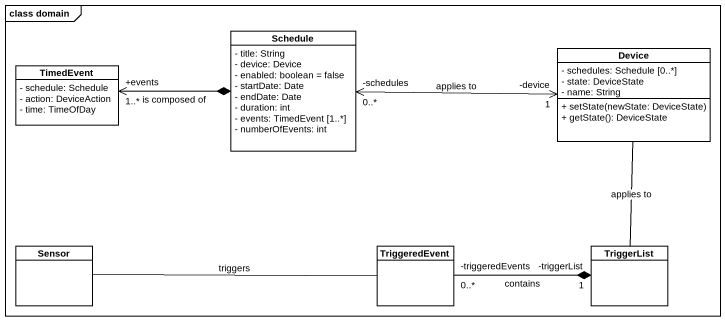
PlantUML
@startuml
mainframe class domain
hide circle
hide empty members
skinparam classAttributeIconSize 0
class Schedule {
  - title: String
  - device: Device
  - enabled: boolean = false
  - startDate: Date
  - endDate: Date
  - duration: int
  - events: TimedEvent [1..*]
  - numberOfEvents: int
}
class TimedEvent {
  - schedule: Schedule
  - action: DeviceAction
  - time: TimeOfDay
}
class Device {
  - schedules: Schedule [0..*]
  - state: DeviceState
  - name: String
  + setState(newState: DeviceState)
  + getState(): DeviceState
}
class Sensor
class TriggeredEvent
class TriggerList
TimedEvent "+events\n1..*" <-right-* Schedule : is composed of
Device "-device\n1" <-left-> "-schedules\n0..*" Schedule : applies to
Sensor -right- TriggeredEvent : triggers
TriggeredEvent "-triggeredEvents\n0..*" -right-* "-triggerList\n1" TriggerList : contains
TriggerList -up- Device : applies to
@enduml
